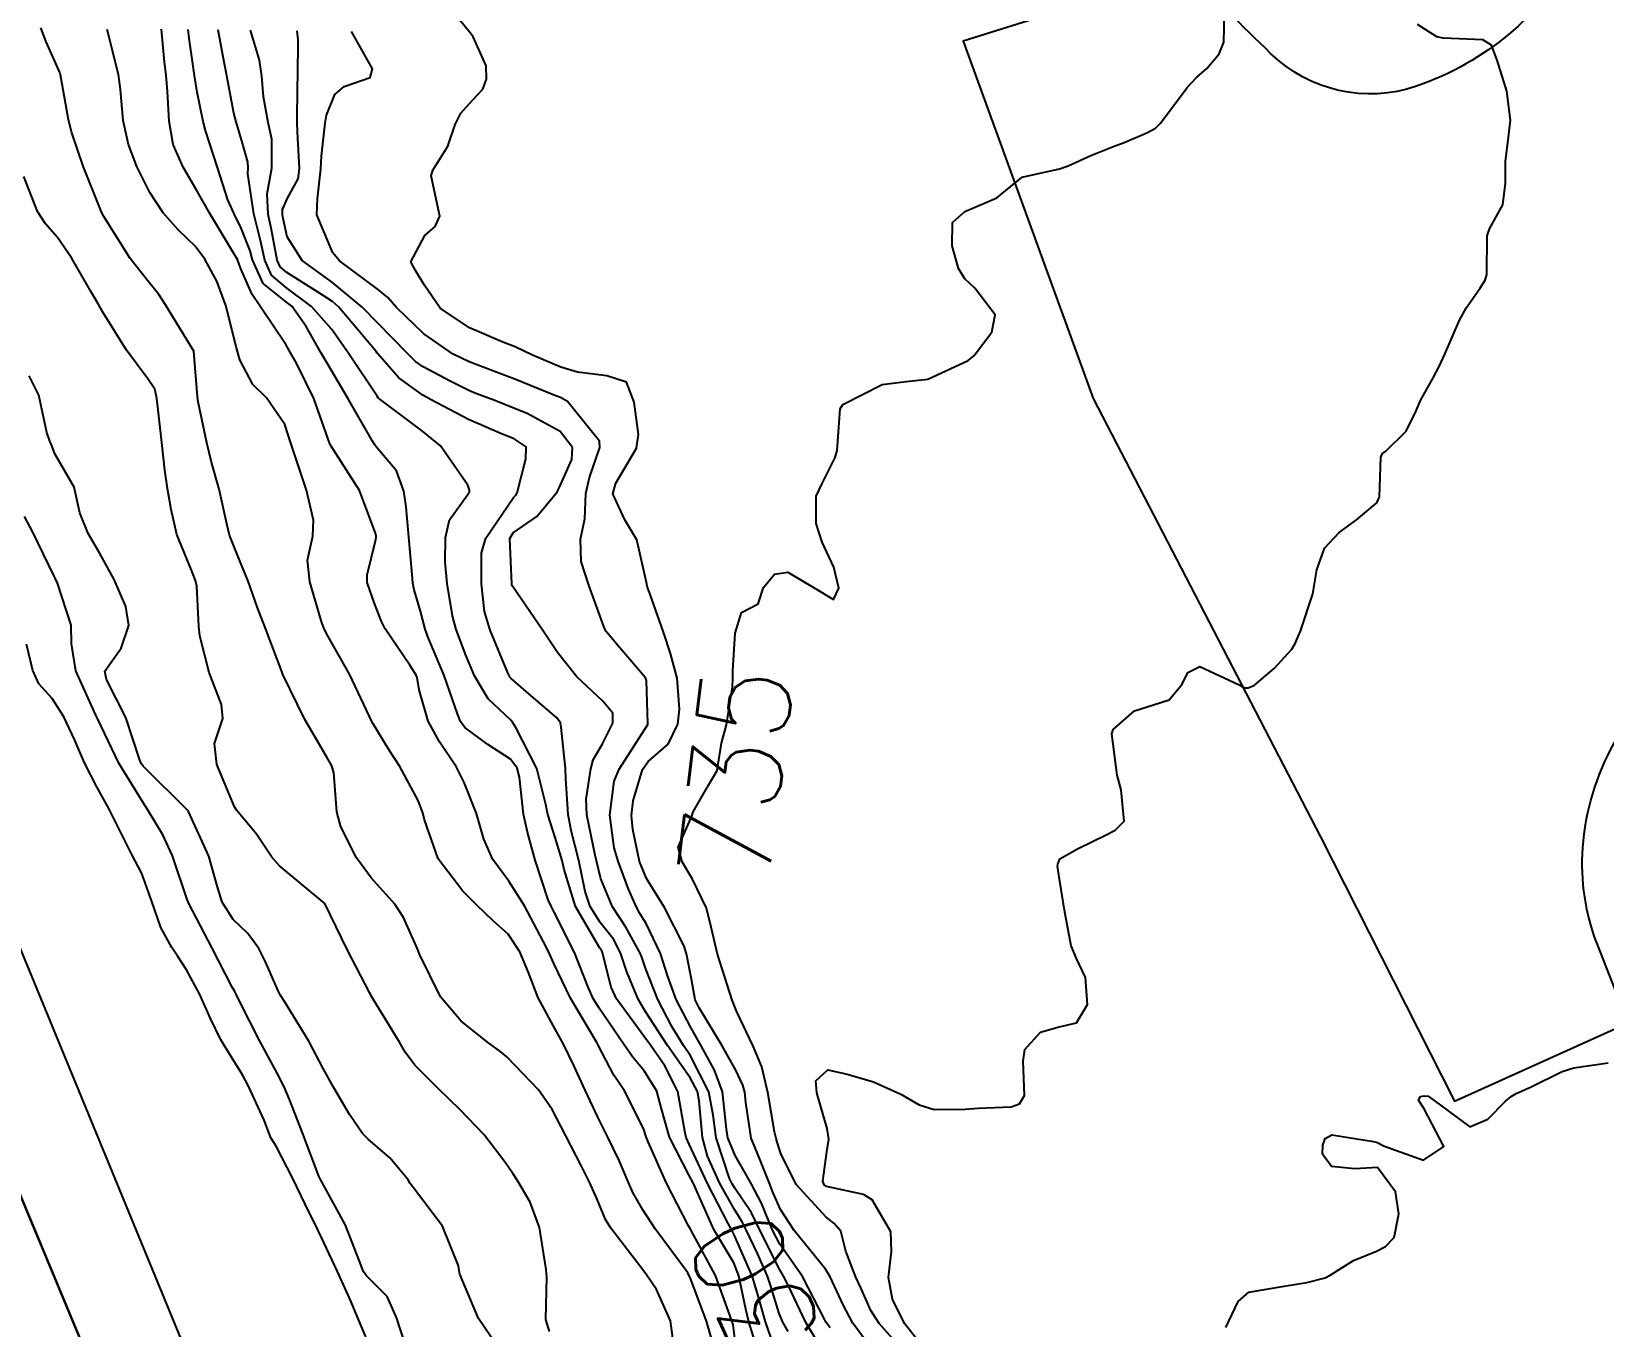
# Model space of a CAD drawing. Header units: metres. Extents: x 298520 to 308411, y 7433745 to 7450750.
# Drawn here: x 305238.3 to 305306.9, y 7436719.3 to 7436775.8 of the extents above; entities that cross this region are included whole.
import ezdxf
from ezdxf.enums import TextEntityAlignment as Align

# ---------------------------------------------------------------- set-up
doc = ezdxf.new("R2010")
doc.units = ezdxf.units.M
doc.header["$LTSCALE"] = 10
doc.linetypes.add('CONTINUO', pattern=[0])
for name, color, linetype in [('Cotas', 45, 'Continuous'), ('Curvas de Nivel 1m', 11, 'Continuous'), ('Curvas de Nivel 5m', 15, 'Continuous'), ('Eixo_Estaqueamento', 45, 'CONTINUO'), ('Linha Férrea', 251, 'TRACKS'), ('Vias Primárias', 230, 'Continuous')]:
    doc.layers.add(name, color=color, linetype=linetype)
doc.styles.add('Style-STANDARD', font='STANDARD.shx')
doc.linetypes.add('TRACKS', pattern='A,0.15,[130,ltypeshp.shx,S=0.25,R=0,X=0,Y=0],0.15', length=0.3)

msp = doc.modelspace()

# ---------------------------------------------------------------- linework, layer by layer
at = {"layer": 'Curvas de Nivel 1m', "flags": 128}
for points, elevation in [([(305274.907, 7436718.426), (305274.147, 7436719.482), (305273.717, 7436720.274), (305273.147, 7436721.497), (305272.948, 7436721.835), (305271.581, 7436723.514), (305270.982, 7436724.426), (305270.651, 7436725.186), (305270.522, 7436725.527), (305270.085, 7436726.615), (305269.713, 7436727.54), (305269.483, 7436729.096), (305269.439, 7436729.544), (305269.353, 7436729.852), (305269.052, 7436730.463), (305268.441, 7436731.556), (305267.441, 7436733.213), (305267.264, 7436733.568), (305267.102, 7436734.461), (305266.89, 7436735.572), (305266.782, 7436735.907), (305265.939, 7436737.582), (305265.152, 7436738.844), (305264.842, 7436739.595), (305264.554, 7436740.977), (305264.493, 7436741.6), (305264.566, 7436742.226), (305264.971, 7436743.594), (305265.216, 7436743.942), (305266.096, 7436744.709), (305266.513, 7436745.577), (305266.591, 7436746.225), (305266.49, 7436747.578), (305266.2, 7436748.649), (305265.883, 7436749.584), (305265.3, 7436751.261), (305265.209, 7436751.498), (305265.182, 7436751.592), (305265.152, 7436751.745), (305264.729, 7436753.599), (305264.209, 7436754.474), (305263.681, 7436755.615), (305263.815, 7436756.07), (305264.706, 7436757.6), (305264.795, 7436758.186), (305264.613, 7436759.602), (305264.27, 7436760.466), (305263.414, 7436760.751), (305262.139, 7436760.909), (305261.418, 7436761.127), (305260.184, 7436761.652), (305259.428, 7436762.014), (305258.884, 7436762.216), (305257.44, 7436762.835), (305256.158, 7436763.703), (305255.463, 7436764.713), (305255.084, 7436765.331), (305254.88, 7436765.719), (305255.484, 7436766.867), (305255.937, 7436767.256), (305256.142, 7436767.704), (305255.766, 7436769.461), (305255.832, 7436769.707), (305256.483, 7436770.751), (305256.809, 7436771.697), (305257.051, 7436772.195), (305257.559, 7436772.761), (305258.012, 7436773.238), (305258.175, 7436773.681), (305258.155, 7436774.257), (305257.591, 7436775.519), (305257.469, 7436775.691), (305256.781, 7436776.518)], 734), ([(305266.4, 7436718.075), (305266.19, 7436719.577), (305265.577, 7436720.943), (305265.145, 7436721.588), (305264.947, 7436721.855), (305263.587, 7436723.611), (305263.361, 7436723.999), (305262.986, 7436724.915), (305262.67, 7436725.623), (305262.31, 7436726.316), (305261.628, 7436727.634), (305261.03, 7436728.789), (305260.44, 7436729.646), (305259.057, 7436731.074), (305258.735, 7436731.34), (305258.279, 7436731.672), (305257.077, 7436732.641), (305256.164, 7436733.699), (305255.26, 7436735.56), (305255.2, 7436735.709), (305255.115, 7436735.912), (305254.555, 7436737.146), (305254.176, 7436737.724), (305253.15, 7436738.883), (305252.513, 7436739.746), (305251.832, 7436741.098), (305251.652, 7436741.755), (305251.516, 7436743.449), (305251.434, 7436743.758), (305251.217, 7436744.14), (305250.253, 7436745.77), (305249.302, 7436747.73), (305249.282, 7436747.78), (305249.254, 7436747.867), (305248.525, 7436749.791), (305248.18, 7436750.685), (305247.782, 7436751.803), (305247.32, 7436752.941), (305246.975, 7436753.814), (305246.854, 7436754.299), (305246.521, 7436755.818), (305246.193, 7436756.994), (305245.982, 7436757.824), (305245.614, 7436759.614), (305245.584, 7436759.828), (305245.423, 7436761.83), (305244.181, 7436763.849), (305243.898, 7436764.294), (305243.463, 7436764.828), (305242.646, 7436765.868), (305241.491, 7436767.688), (305241.393, 7436767.881), (305241.314, 7436768.063), (305240.589, 7436769.889), (305240.101, 7436771.331), (305239.96, 7436771.896), (305239.605, 7436773.867), (305239.596, 7436773.9), (305239.574, 7436773.965), (305238.98, 7436775.302), (305238.749, 7436775.913)], 726), ([(305268.105, 7436718.358), (305267.761, 7436719.562), (305267.047, 7436721.464), (305266.999, 7436721.569), (305266.944, 7436721.665), (305265.519, 7436723.585), (305264.981, 7436724.41), (305264.557, 7436725.165), (305264.363, 7436725.599), (305263.962, 7436726.565), (305263.451, 7436727.613), (305263.025, 7436728.457), (305262.473, 7436729.626), (305261.982, 7436730.703), (305261.53, 7436731.635), (305261.075, 7436732.452), (305260.432, 7436733.647), (305260.005, 7436734.75), (305259.628, 7436735.655), (305259.121, 7436736.426), (305258.467, 7436737.011), (305257.751, 7436737.681), (305257.142, 7436738.302), (305256.069, 7436739.701), (305255.475, 7436741.412), (305255.402, 7436741.708), (305255.191, 7436742.247), (305254.398, 7436743.722), (305253.936, 7436744.445), (305253.231, 7436745.59), (305253.146, 7436745.741), (305253.068, 7436745.909), (305252.202, 7436747.751), (305251.277, 7436749.393), (305251.086, 7436749.762), (305250.966, 7436750.084), (305250.477, 7436751.768), (305250.366, 7436752.72), (305250.606, 7436753.767), (305250.639, 7436754.468), (305250.324, 7436755.77), (305249.811, 7436757.333), (305249.66, 7436757.777), (305249.386, 7436758.627), (305248.587, 7436759.792), (305247.983, 7436760.375), (305247.419, 7436761.439), (305247.319, 7436761.811), (305247.275, 7436761.962), (305246.816, 7436763.816), (305246.414, 7436764.869), (305245.899, 7436765.826), (305245.479, 7436766.398), (305244.743, 7436767.098), (305244.078, 7436767.851), (305243.506, 7436768.739), (305242.931, 7436769.866), (305242.571, 7436770.832), (305242.331, 7436771.872), (305242.215, 7436773.222), (305242.14, 7436773.874), (305241.634, 7436775.838)], 727), ([(305269.164, 7436717.546), (305268.921, 7436719.398), (305268.878, 7436719.55), (305268.858, 7436719.616), (305268.156, 7436721.558), (305267.185, 7436723.353), (305267.058, 7436723.569), (305266.974, 7436723.718), (305266.02, 7436725.58), (305265.218, 7436727.38), (305265.14, 7436727.589), (305265.018, 7436727.956), (305264.192, 7436729.603), (305263.727, 7436730.287), (305263.062, 7436731.553), (305263.032, 7436731.62), (305262.984, 7436731.701), (305261.83, 7436733.633), (305261.108, 7436735.14), (305260.885, 7436735.642), (305260.646, 7436736.116), (305259.83, 7436737.653), (305259.149, 7436738.728), (305258.457, 7436739.671), (305258.058, 7436740.562), (305257.744, 7436741.682), (305257.203, 7436743.036), (305256.864, 7436743.693), (305256.124, 7436744.801), (305255.628, 7436745.706), (305255.246, 7436747.068), (305255.146, 7436747.606), (305255.107, 7436747.712), (305254.832, 7436748.144), (305253.763, 7436749.733), (305253.602, 7436750.051), (305253.294, 7436750.827), (305252.975, 7436751.743), (305252.975, 7436752.076), (305253.33, 7436753.557), (305253.362, 7436753.71), (305253.362, 7436753.74), (305253.359, 7436753.765), (305253.334, 7436753.895), (305252.637, 7436755.747), (305251.373, 7436757.734), (305251.358, 7436757.76), (305251.348, 7436757.785), (305250.646, 7436759.768), (305249.89, 7436761.303), (305249.618, 7436761.778), (305249.428, 7436762.12), (305248.288, 7436763.797), (305247.955, 7436764.299), (305247.469, 7436765.415), (305247.32, 7436765.812), (305247.069, 7436766.222), (305246.115, 7436767.824), (305245.509, 7436768.898), (305244.957, 7436769.838), (305244.516, 7436770.828), (305244.337, 7436771.848), (305244.277, 7436773.134), (305244.206, 7436773.85), (305244.138, 7436774.411), (305244.012, 7436775.854)], 728), ([(305269.934, 7436718.508), (305269.613, 7436719.54), (305269.476, 7436720.09), (305269.178, 7436721.546), (305268.951, 7436722.098), (305268.086, 7436723.559), (305267.355, 7436725.201), (305267.19, 7436725.568), (305266.997, 7436725.932), (305266.147, 7436727.579), (305265.796, 7436728.818), (305265.595, 7436729.584), (305265.052, 7436730.476), (305264.541, 7436731.081), (305264.17, 7436731.603), (305263.087, 7436733.193), (305262.823, 7436733.623), (305262.61, 7436734.113), (305262.01, 7436735.631), (305261.13, 7436737.388), (305260.992, 7436737.641), (305260.865, 7436737.915), (305260.294, 7436739.649), (305259.966, 7436740.861), (305259.788, 7436741.654), (305259.605, 7436743.258), (305259.511, 7436743.657), (305259.217, 7436744.054), (305258.238, 7436744.69), (305257.23, 7436745.425), (305257.034, 7436745.692), (305256.909, 7436746.02), (305256.323, 7436747.699), (305255.632, 7436749.352), (305255.503, 7436749.708), (305255.291, 7436750.499), (305255.015, 7436751.43), (305254.958, 7436751.715), (305254.929, 7436752.095), (305254.786, 7436753.718), (305254.667, 7436755.041), (305254.576, 7436755.722), (305254.25, 7436756.615), (305253.372, 7436757.655), (305253.306, 7436757.741), (305253.212, 7436757.905), (305252.142, 7436759.753), (305251.415, 7436760.977), (305250.96, 7436761.765), (305250.31, 7436762.901), (305249.695, 7436763.778), (305249.455, 7436763.965), (305248.438, 7436764.771), (305247.972, 7436765.803), (305247.867, 7436766.195), (305247.487, 7436767.187), (305247.17, 7436767.813), (305246.907, 7436768.411), (305246.447, 7436769.821), (305245.93, 7436771.435), (305245.82, 7436771.827), (305245.562, 7436773.101), (305245.442, 7436773.832), (305245.213, 7436775.459), (305245.167, 7436775.836)], 729), ([(305271.323, 7436719.11), (305271.093, 7436719.518), (305270.927, 7436719.901), (305270.547, 7436721.134), (305270.418, 7436721.528), (305269.984, 7436722.508), (305269.49, 7436723.542), (305269.316, 7436723.885), (305268.982, 7436724.433), (305268.349, 7436725.556), (305267.811, 7436726.755), (305267.583, 7436727.564), (305267.444, 7436729.159), (305267.367, 7436729.567), (305267.049, 7436730.16), (305266.069, 7436731.58), (305265.085, 7436733.074), (305264.779, 7436733.595), (305264.287, 7436734.785), (305264.021, 7436735.606), (305263.712, 7436736.204), (305263.126, 7436736.936), (305262.686, 7436737.624), (305262.479, 7436738.29), (305262.199, 7436739.63), (305261.87, 7436740.939), (305261.733, 7436741.635), (305261.631, 7436743.212), (305261.61, 7436743.636), (305261.433, 7436745.436), (305261.398, 7436745.638), (305261.235, 7436745.849), (305259.903, 7436746.996), (305259.252, 7436747.568), (305259.205, 7436747.613), (305259.178, 7436747.661), (305259.11, 7436747.808), (305258.336, 7436749.674), (305258.092, 7436750.479), (305257.953, 7436751.68), (305257.959, 7436753.044), (305258.149, 7436753.678), (305259.351, 7436755.444), (305259.454, 7436755.557), (305259.516, 7436755.658), (305259.89, 7436757.132), (305259.908, 7436757.655), (305259.378, 7436758.005), (305258.83, 7436758.219), (305257.39, 7436758.845), (305255.756, 7436759.706), (305255.405, 7436759.907), (305254.354, 7436760.667), (305253.423, 7436761.724), (305253.409, 7436761.74), (305253.359, 7436761.805), (305251.724, 7436763.757), (305251.455, 7436763.992), (305250.847, 7436764.378), (305249.468, 7436765.247), (305249.18, 7436765.494), (305249.056, 7436765.786), (305248.807, 7436767.112), (305248.657, 7436767.793), (305248.615, 7436768.685), (305248.82, 7436769.791), (305248.811, 7436771.066), (305248.659, 7436771.793), (305248.458, 7436772.898), (305248.379, 7436773.798), (305248.287, 7436774.507), (305247.889, 7436775.806)], 731), ([(305272.903, 7436718.158), (305272.097, 7436719.508), (305271.324, 7436721.131), (305271.121, 7436721.518), (305270.947, 7436721.825), (305270.093, 7436723.533), (305269.721, 7436724.279), (305268.991, 7436725.358), (305268.874, 7436725.551), (305268.772, 7436725.775), (305268.181, 7436727.558), (305268.047, 7436728.541), (305267.858, 7436729.562), (305267.058, 7436731.117), (305266.761, 7436731.573), (305266.247, 7436732.407), (305265.644, 7436733.584), (305265.106, 7436734.943), (305264.939, 7436735.42), (305264.872, 7436735.594), (305264.244, 7436736.723), (305263.661, 7436737.612), (305263.151, 7436738.834), (305262.975, 7436739.622), (305262.917, 7436739.871), (305262.54, 7436741.626), (305262.513, 7436742.307), (305262.717, 7436743.625), (305262.819, 7436744.022), (305263.224, 7436744.723), (305263.682, 7436745.613), (305263.677, 7436746.053), (305263.242, 7436746.571), (305262.111, 7436747.631), (305261.269, 7436748.697), (305260.627, 7436749.647), (305259.302, 7436751.583), (305259.279, 7436751.637), (305259.277, 7436751.66), (305259.273, 7436751.69), (305259.193, 7436753.662), (305259.335, 7436753.913), (305260.371, 7436754.622), (305261.213, 7436755.641), (305261.264, 7436755.73), (305261.356, 7436755.902), (305261.9, 7436757.102), (305261.928, 7436757.634), (305261.383, 7436758.328), (305259.943, 7436759.106), (305259.398, 7436759.328), (305258.533, 7436759.673), (305257.705, 7436759.985), (305257.407, 7436760.113), (305256.593, 7436760.517), (305255.417, 7436761.135), (305255.081, 7436761.377), (305254.726, 7436761.72), (305253.443, 7436763.05), (305252.749, 7436763.747), (305251.463, 7436764.812), (305250.145, 7436765.773), (305249.483, 7436766.811), (305249.314, 7436767.605), (305249.281, 7436767.783), (305249.277, 7436768.002), (305249.504, 7436768.493), (305249.96, 7436769.332), (305250.026, 7436769.775), (305249.934, 7436771.381), (305249.925, 7436771.776), (305249.941, 7436773.402), (305249.953, 7436773.776), (305249.972, 7436775.393), (305249.916, 7436775.777)], 732), ([(305273.149, 7436719.267), (305272.984, 7436719.499), (305272.959, 7436719.535), (305272.924, 7436719.624), (305271.947, 7436721.51), (305270.964, 7436722.919), (305270.646, 7436723.525), (305270.157, 7436724.705), (305269.722, 7436725.539), (305269.456, 7436726.001), (305269.005, 7436726.781), (305268.688, 7436727.553), (305268.637, 7436727.935), (305268.464, 7436729.556), (305268.112, 7436730.499), (305267.532, 7436731.565), (305267.075, 7436732.362), (305266.434, 7436733.577), (305266.065, 7436734.619), (305265.763, 7436735.583), (305265.126, 7436736.893), (305264.861, 7436737.325), (305264.705, 7436737.596), (305264.36, 7436738.386), (305263.918, 7436739.609), (305263.743, 7436740.185), (305263.548, 7436741.615), (305263.732, 7436743.085), (305263.958, 7436743.609), (305265.202, 7436745.56), (305265.211, 7436745.59), (305265.142, 7436747.482), (305265.107, 7436747.592), (305263.981, 7436748.901), (305263.373, 7436749.619), (305263.34, 7436749.676), (305263.285, 7436749.828), (305262.636, 7436751.627), (305262.295, 7436752.653), (305262.267, 7436753.631), (305262.454, 7436754.517), (305262.507, 7436755.628), (305262.664, 7436756.322), (305263.12, 7436757.623), (305263.096, 7436757.904), (305261.701, 7436759.637), (305261.405, 7436759.8), (305261.15, 7436759.898), (305259.412, 7436760.597), (305258.633, 7436760.889), (305257.42, 7436761.356), (305256.725, 7436761.697), (305255.436, 7436762.584), (305254.251, 7436763.728), (305253.88, 7436764.156), (305253.461, 7436764.501), (305251.774, 7436765.757), (305251.476, 7436766.101), (305250.778, 7436767.767), (305250.806, 7436768.464), (305250.952, 7436769.766), (305250.977, 7436770.317), (305251.144, 7436771.764), (305251.205, 7436772.106), (305251.561, 7436772.999), (305251.966, 7436773.357), (305253.103, 7436773.745), (305253.201, 7436774.12), (305252.284, 7436775.753)], 733), ([(305276.913, 7436718.794), (305276.397, 7436719.455), (305275.865, 7436720.529), (305275.693, 7436721.463), (305275.82, 7436722.602), (305275.79, 7436723.462), (305274.987, 7436724.853), (305274.602, 7436725.089), (305272.992, 7436725.425), (305272.89, 7436725.501), (305272.833, 7436725.663), (305273.007, 7436726.935), (305273.092, 7436727.499), (305273.02, 7436727.959), (305272.576, 7436729.505), (305272.522, 7436730.031), (305273.053, 7436730.513), (305273.894, 7436730.33), (305275.048, 7436729.997), (305276.235, 7436729.458), (305277.036, 7436728.986), (305277.687, 7436728.789), (305279.033, 7436728.797), (305279.609, 7436728.847), (305281.035, 7436728.898), (305281.408, 7436729.026), (305281.626, 7436729.394), (305281.561, 7436730.892), (305281.634, 7436731.394), (305282.313, 7436732.149), (305283.078, 7436732.37), (305283.882, 7436732.567), (305284.372, 7436733.361), (305284.279, 7436734.537), (305283.89, 7436735.368), (305283.659, 7436735.912), (305283.378, 7436737.376), (305283.155, 7436738.819), (305283.067, 7436739.381), (305283.072, 7436739.473), (305283.166, 7436739.71), (305283.939, 7436740.137), (305285.177, 7436740.757), (305285.577, 7436740.948), (305285.971, 7436741.342), (305285.829, 7436742.718), (305285.657, 7436743.346), (305285.431, 7436745.148), (305285.488, 7436745.347), (305286.424, 7436746.155), (305287.244, 7436746.41), (305287.929, 7436746.64), (305288.5, 7436747.318), (305288.745, 7436747.831), (305289.265, 7436748.085), (305290.98, 7436747.284), (305291.152, 7436747.182), (305291.252, 7436747.149), (305291.368, 7436747.163), (305291.641, 7436747.276), (305292.513, 7436748.018), (305293.277, 7436748.839), (305293.428, 7436749.11), (305293.494, 7436749.257), (305293.652, 7436749.62), (305294.187, 7436751.247), (305294.369, 7436752.3), (305294.703, 7436753.239), (305295.333, 7436753.93), (305296.094, 7436754.47), (305296.972, 7436755.214), (305297.088, 7436755.48), (305297.154, 7436757.212), (305297.226, 7436757.361), (305297.377, 7436757.473), (305298.253, 7436758.338), (305298.674, 7436759.197), (305298.894, 7436759.709), (305299.417, 7436760.632), (305299.711, 7436761.186), (305299.942, 7436761.696), (305300.588, 7436763.173), (305300.891, 7436763.729), (305301.464, 7436764.549), (305301.706, 7436764.921), (305301.778, 7436765.157), (305301.792, 7436766.854), (305301.893, 7436767.156), (305302.466, 7436768.193), (305302.593, 7436769.149), (305302.59, 7436770.092), (305302.722, 7436771.148), (305302.811, 7436771.887), (305302.643, 7436773.149), (305302.23, 7436774.507), (305301.97, 7436775.156), (305301.595, 7436775.394), (305299.874, 7436775.464), (305299.596, 7436775.525), (305298.747, 7436776.053)], 736), ([(305258.899, 7436718.093), (305257.825, 7436719.681), (305257.014, 7436721.617), (305257, 7436721.689), (305256.947, 7436721.979), (305256.251, 7436723.697), (305254.989, 7436725.367), (305254.845, 7436725.566), (305254.755, 7436725.714), (305253.96, 7436726.683), (305253.01, 7436727.49), (305252.769, 7436727.742), (305252.21, 7436728.564), (305251.508, 7436729.755), (305251.051, 7436730.573), (305250.425, 7436731.766), (305249.372, 7436733.494), (305249.177, 7436733.779), (305249.095, 7436733.96), (305248.54, 7436735.221), (305248.245, 7436735.793), (305247.765, 7436736.446), (305247.126, 7436737.068), (305246.651, 7436737.815), (305246.436, 7436738.525), (305246.076, 7436739.821), (305245.182, 7436741.772), (305245.162, 7436741.81), (305245.145, 7436741.831), (305243.211, 7436743.739), (305243.126, 7436743.861), (305243.064, 7436744.011), (305242.46, 7436745.868), (305241.611, 7436747.515), (305241.537, 7436747.877), (305242.249, 7436748.89), (305242.587, 7436749.867), (305242.454, 7436750.705), (305241.945, 7436751.874), (305241.32, 7436753.011), (305240.814, 7436753.885), (305240.444, 7436754.787), (305240.196, 7436755.892), (305239.367, 7436757.354), (305239.208, 7436757.739), (305239.143, 7436757.903), (305239.01, 7436758.274), (305238.666, 7436759.911), (305238.241, 7436760.747)], 724), ([(305254.894, 7436717.767), (305254.256, 7436719.72), (305253.85, 7436720.644), (305252.941, 7436721.543), (305252.799, 7436721.741), (305252.704, 7436721.985), (305252.035, 7436723.749), (305250.992, 7436725.639), (305250.923, 7436725.761), (305250.872, 7436725.883), (305250.161, 7436727.769), (305249.588, 7436729.221), (305249.353, 7436729.777), (305249.049, 7436730.375), (305248.55, 7436731.28), (305248.276, 7436731.792), (305247.417, 7436733.476), (305247.266, 7436733.807), (305247.208, 7436733.922), (305247.096, 7436734.12), (305246.221, 7436735.819), (305245.198, 7436737.764), (305245.167, 7436737.83), (305245.134, 7436737.93), (305244.489, 7436739.84), (305244.071, 7436740.746), (305243.404, 7436741.857), (305243.188, 7436742.175), (305242.145, 7436743.871), (305241.232, 7436745.795), (305241.191, 7436745.88), (305241.149, 7436745.966), (305240.276, 7436747.89), (305240.083, 7436749.079), (305240.071, 7436749.892), (305239.479, 7436751.72), (305239.391, 7436751.899), (305239.306, 7436752.074), (305238.422, 7436753.914), (305238.038, 7436754.618)], 723), ([(305252.91, 7436718.883), (305252.555, 7436719.744), (305252.274, 7436720.402), (305251.658, 7436721.753), (305250.965, 7436723.236), (305250.714, 7436723.763), (305250.451, 7436724.292), (305249.732, 7436725.773), (305249.007, 7436727.181), (305248.78, 7436727.552), (305248.68, 7436727.785), (305248.489, 7436728.32), (305247.797, 7436729.799), (305247.535, 7436730.29), (305247.056, 7436731.07), (305246.592, 7436731.815), (305246.14, 7436732.757), (305245.665, 7436733.824), (305245.103, 7436734.871), (305244.722, 7436735.449), (305244.459, 7436735.84), (305243.987, 7436736.712), (305243.591, 7436737.853), (305243.151, 7436739.062), (305242.736, 7436739.864), (305242.3, 7436740.74), (305241.727, 7436741.875), (305241.197, 7436742.837), (305240.646, 7436743.886), (305240.215, 7436744.898), (305239.756, 7436745.895), (305239.241, 7436746.695), (305238.663, 7436747.325), (305238.406, 7436747.913), (305238.131, 7436749.056)], 722), ([(305290.394, 7436719.288), (305290.934, 7436720.423), (305291.393, 7436720.821), (305292.941, 7436721.09), (305293.932, 7436721.245), (305294.727, 7436721.453), (305294.948, 7436721.569), (305295.969, 7436722.208), (305296.964, 7436722.62), (305297.355, 7436722.818), (305297.729, 7436723.202), (305297.938, 7436724.246), (305297.788, 7436725.202), (305297.003, 7436726.262), (305296.024, 7436726.198), (305295.004, 7436726.296), (305294.606, 7436726.833), (305294.619, 7436727.236), (305294.734, 7436727.518), (305295.02, 7436727.685), (305296.837, 7436727.391), (305297.015, 7436727.348), (305297.263, 7436727.207), (305299.007, 7436726.572), (305299.903, 7436727.177), (305299.037, 7436728.819), (305298.795, 7436729.192), (305298.889, 7436729.347), (305299.045, 7436729.383), (305299.219, 7436729.362), (305299.474, 7436729.184), (305301.026, 7436728.037), (305301.812, 7436728.371), (305302.59, 7436729.145), (305302.829, 7436729.358), (305303.046, 7436729.487), (305303.7, 7436729.78), (305305.056, 7436730.444), (305305.565, 7436730.598), (305307.06, 7436730.824)], 737)]:
    msp.add_lwpolyline(points, dxfattribs=dict(at, elevation=elevation))
at = {"layer": 'Curvas de Nivel 5m', "flags": 128}
for points, elevation in [([(305276.896, 7436717.652), (305275.286, 7436719.466), (305274.929, 7436720.029), (305274.483, 7436721.022), (305274.268, 7436721.48), (305273.838, 7436722.608), (305273.614, 7436723.49), (305273.319, 7436723.838), (305272.979, 7436724.092), (305271.676, 7436725.513), (305271.006, 7436726.875), (305270.847, 7436727.358), (305270.795, 7436727.523), (305270.728, 7436727.813), (305270.429, 7436729.529), (305270.172, 7436730.651), (305269.802, 7436731.539), (305269.085, 7436733.04), (305268.887, 7436733.552), (305268.785, 7436733.864), (305268.245, 7436735.559), (305267.96, 7436736.727), (305267.769, 7436737.564), (305267.152, 7436738.82), (305266.7, 7436739.575), (305266.525, 7436740.221), (305267.122, 7436741.571), (305267.142, 7436741.612), (305267.186, 7436741.75), (305267.852, 7436742.915), (305268.223, 7436743.555), (305268.413, 7436744.741), (305268.63, 7436745.549), (305268.9, 7436747.195), (305268.906, 7436747.545), (305268.909, 7436747.894), (305269.007, 7436749.544), (305269.292, 7436750.437), (305270.013, 7436750.816), (305270.248, 7436751.531), (305270.73, 7436752.107), (305271.313, 7436752.197), (305272.454, 7436751.508), (305273.298, 7436750.999), (305273.528, 7436751.497), (305273.317, 7436752.414), (305272.804, 7436753.505), (305272.539, 7436754.31), (305272.54, 7436755.508), (305272.799, 7436756.065), (305273.37, 7436757.184), (305273.461, 7436757.499), (305273.583, 7436759.314), (305273.702, 7436759.496), (305275.412, 7436760.378), (305276.46, 7436760.506), (305277.414, 7436760.606), (305279.173, 7436761.424), (305279.318, 7436761.528), (305279.426, 7436761.642), (305280.202, 7436762.652), (305280.343, 7436763.411), (305279.464, 7436764.564), (305279.022, 7436764.98), (305278.742, 7436765.431), (305278.465, 7436766.417), (305278.491, 7436767.435), (305279.024, 7436767.903), (305279.503, 7436768.111), (305280.412, 7436768.508), (305281.523, 7436769.4), (305283.145, 7436769.766), (305283.528, 7436769.904), (305284.511, 7436770.343), (305285.537, 7436770.753), (305285.966, 7436770.918), (305286.953, 7436771.336), (305287.334, 7436771.544), (305287.547, 7436771.753), (305288.716, 7436773.313), (305289.124, 7436773.752), (305289.576, 7436774.139), (305290.108, 7436774.772), (305290.308, 7436775.293), (305290.336, 7436776.562)], 735), ([(305270.899, 7436717.912), (305270.327, 7436719.529), (305270.023, 7436720.622), (305269.75, 7436721.538), (305268.97, 7436723.327), (305268.859, 7436723.551), (305268.713, 7436723.815), (305267.811, 7436725.562), (305267.01, 7436727.271), (305266.881, 7436727.571), (305266.832, 7436727.756), (305266.51, 7436729.575), (305265.95, 7436730.685), (305265.315, 7436731.587), (305265.068, 7436731.926), (305263.846, 7436733.609), (305263.606, 7436734.12), (305263.235, 7436735.618), (305263.195, 7436735.7), (305263.115, 7436735.812), (305262.05, 7436737.631), (305261.554, 7436739.239), (305261.471, 7436739.637), (305261.173, 7436740.629), (305260.843, 7436741.643), (305260.757, 7436742.077), (305260.374, 7436743.648), (305259.454, 7436745.434), (305259.314, 7436745.659), (305259.234, 7436745.743), (305258.252, 7436746.683), (305257.645, 7436747.684), (305257.266, 7436748.573), (305256.849, 7436749.694), (305256.692, 7436750.293), (305256.455, 7436751.698), (305256.37, 7436752.647), (305256.391, 7436753.699), (305256.559, 7436754.48), (305257.352, 7436755.567), (305257.427, 7436755.689), (305257.44, 7436755.775), (305257.356, 7436755.99), (305256.163, 7436757.702), (305255.382, 7436758.335), (305253.525, 7436759.738), (305253.457, 7436759.793), (305253.404, 7436759.859), (305252.145, 7436761.753), (305251.438, 7436762.761), (305250.549, 7436763.769), (305249.461, 7436764.583), (305248.809, 7436765.133), (305248.519, 7436765.794), (305248.327, 7436766.643), (305248.033, 7436767.802), (305247.778, 7436769.547), (305247.782, 7436769.806), (305247.774, 7436770.055), (305247.534, 7436770.885), (305247.257, 7436771.813), (305247.168, 7436772.195), (305246.859, 7436773.817), (305246.688, 7436774.713), (305246.473, 7436775.821)], 730), ([(305260.915, 7436719.114), (305260.765, 7436719.642), (305260.797, 7436721.498), (305260.795, 7436721.642), (305260.771, 7436721.817), (305260.487, 7436723.647), (305260.076, 7436724.746), (305259.537, 7436725.662), (305259.324, 7436725.993), (305259.001, 7436726.467), (305258.067, 7436727.679), (305257.029, 7436728.77), (305256.066, 7436729.7), (305255.053, 7436730.717), (305254.631, 7436731.289), (305254.388, 7436731.72), (305253.239, 7436733.59), (305253.15, 7436733.739), (305253.13, 7436733.777), (305253.094, 7436733.851), (305252.096, 7436735.75), (305251.133, 7436737.76), (305249.157, 7436739.396), (305248.82, 7436739.785), (305248.154, 7436740.777), (305247.293, 7436741.808), (305247.185, 7436741.972), (305246.416, 7436743.818), (305246.313, 7436744.728), (305246.684, 7436745.815), (305246.622, 7436746.433), (305246.092, 7436747.822), (305245.678, 7436749.425), (305245.638, 7436749.826), (305245.545, 7436751.584), (305245.492, 7436751.828), (305245.31, 7436752.284), (305244.672, 7436753.84), (305244.423, 7436754.923), (305244.274, 7436755.846), (305244.148, 7436756.635), (305244.029, 7436757.85), (305243.849, 7436759.4), (305243.792, 7436759.854), (305243.711, 7436760.161), (305243.411, 7436760.622), (305242.481, 7436761.869), (305241.448, 7436763.52), (305241.242, 7436763.882), (305240.962, 7436764.381), (305240.086, 7436765.894), (305239.482, 7436766.777), (305238.951, 7436767.371), (305238.609, 7436767.913), (305238.011, 7436769.427)], 725)]:
    msp.add_lwpolyline(points, dxfattribs=dict(at, elevation=elevation))
at = {"layer": 'Eixo_Estaqueamento'}
msp.add_lwpolyline([(305122.016, 7437018.504), (305130.697, 7436996.497), (305141.501, 7436969.136), (305153.942, 7436937.689), (305166.792, 7436904.686), (305177.384, 7436877.752), (305193.173, 7436837.83), (305201.607, 7436815.682), (305215.533, 7436780.472), (305225.106, 7436755.865), (305233.952, 7436734.393), (305243.781, 7436710.837), (305254.713, 7436687.725), (305263.888, 7436668.981), (305277.818, 7436644.307), (305293.244, 7436619.058), (305306.914, 7436598.296), (305322.726, 7436574.869), (305338.344, 7436551.44), (305351.225, 7436532.173)], dxfattribs=at)
at = {"layer": 'Linha Férrea', "flags": 128}
msp.add_lwpolyline([(307827.162, 7434249.95), (307821.558, 7434258.806), (307819.524, 7434262.43), (307816.304, 7434268.219), (307813.681, 7434272.301), (307811.637, 7434275.461), (307798.221, 7434296.136), (307773.738, 7434334.032), (307761.734, 7434352.011), (307752.472, 7434367.888), (307735.134, 7434393.38), (307710.738, 7434431.015), (307694.807, 7434455.28), (307677.699, 7434482.208), (307665.381, 7434501.663), (307643.884, 7434534.842), (307627.559, 7434562.543), (307613.51, 7434586.874), (307596.955, 7434617.47), (307576.402, 7434659.978), (307564.169, 7434687.319), (307541.059, 7434734.946), (307530.172, 7434758.545), (307516.917, 7434785.92), (307501.763, 7434817.247), (307481.679, 7434859.302), (307459.201, 7434904.199), (307442.79, 7434936.268), (307425.275, 7434968.915), (307411.694, 7434992.242), (307402.565, 7435007.679), (307388.848, 7435028.501), (307366.947, 7435058.298), (307352.497, 7435076.75), (307335.708, 7435095.815), (307323.737, 7435108.404), (307304.876, 7435127.211), (307280.641, 7435149.596), (307260.895, 7435166.247), (307239.502, 7435183.006), (307222.59, 7435195.397), (307206.912, 7435206.431), (307191.542, 7435216.923), (307180.978, 7435223.581), (307147.083, 7435245.035), (307110.179, 7435267.866), (307071.327, 7435292.081), (307013.035, 7435328.917), (306934.22, 7435378.293), (306890.853, 7435406.012), (306860.761, 7435425.266), (306830.445, 7435444.172), (306783.165, 7435474.002), (306743.292, 7435499.125), (306730.646, 7435506.804), (306700.006, 7435524.558), (306649.968, 7435556.158), (306620.536, 7435574.685), (306585.884, 7435596.365), (306549.21, 7435619.443), (306511.464, 7435642.992), (306481.3, 7435662.066), (306449.914, 7435681.79), (306417.31, 7435702.158), (306386.499, 7435720.658), (306359.57, 7435735.78), (306332.265, 7435749.95), (306295.736, 7435767.254), (306254.914, 7435784.832), (306234.551, 7435793.029), (306198.8, 7435806.042), (306177.427, 7435813.736), (306139.201, 7435826.142), (306101.034, 7435838.043), (306051.969, 7435853.031), (306008.186, 7435866.647), (306003.579, 7435868.042), (305974.115, 7435878.736), (305939.654, 7435889.448), (305902.227, 7435900.737), (305881.18, 7435906.223), (305868.578, 7435910.192), (305845.541, 7435919.118), (305815.171, 7435933.297), (305786.711, 7435949.033), (305760.876, 7435966.424), (305735.18, 7435986.894), (305723.755, 7435997.052), (305696.097, 7436025.188), (305678.2, 7436047.897), (305661.02, 7436071.863), (305645.017, 7436096.315), (305622.371, 7436129.703), (305596.142, 7436168.749), (305576.091, 7436198.746), (305559.429, 7436223.15), (305539.44, 7436252.716), (305521.42, 7436279.841), (305512.691, 7436292.824), (305499.486, 7436312.983), (305480.027, 7436341.606), (305460.301, 7436370.83), (305441.558, 7436398.43), (305421.25, 7436428.242), (305402.577, 7436456.088), (305384.092, 7436483.75), (305369.125, 7436505.554), (305351.225, 7436532.173), (305338.344, 7436551.44), (305322.726, 7436574.869), (305306.914, 7436598.296), (305293.244, 7436619.058), (305277.818, 7436644.307), (305263.888, 7436668.981), (305254.713, 7436687.725), (305243.781, 7436710.837), (305233.952, 7436734.393), (305225.106, 7436755.865), (305215.533, 7436780.472), (305201.607, 7436815.682), (305193.173, 7436837.83), (305177.384, 7436877.752), (305166.792, 7436904.686), (305153.942, 7436937.689), (305141.501, 7436969.136), (305130.697, 7436996.497), (305122.016, 7437018.504), (305113.061, 7437043.102), (305101.513, 7437072.011), (305093.245, 7437092.935), (305082.037, 7437121.364), (305073.353, 7437143.916), (305060.568, 7437176.453), (305050.18, 7437206.397), (305043.414, 7437227.867), (305037.467, 7437248.165), (305034.526, 7437261.706), (305031.724, 7437274.104), (305028.718, 7437297.869), (305025.03, 7437326.573), (305023.117, 7437358.555), (305023.119, 7437387.114), (305024.829, 7437414.867), (305027.312, 7437439.505), (305027.407, 7437441.256), (305030.711, 7437462.666), (305036.039, 7437488.902), (305042.465, 7437516.919), (305048.776, 7437544.538), (305055.475, 7437572.1), (305062.866, 7437603.389), (305069.498, 7437630.688), (305077.032, 7437662.821), (305085.46, 7437698.138), (305091.819, 7437727.643), (305097.21, 7437749.95), (305103.918, 7437777.268), (305111.101, 7437807.1), (305121.202, 7437849.915), (305125.406, 7437866.973), (305130.992, 7437888.732), (305137.356, 7437914.575), (305143.477, 7437941.139), (305150.277, 7437969.227), (305155.626, 7437993.858), (305160.498, 7438017.389), (305165.529, 7438047.968), (305167.399, 7438065.921), (305168.452, 7438080.499), (305168.697, 7438098.822), (305168.499, 7438111.609), (305167.442, 7438129.409), (305165.734, 7438144.803), (305163.051, 7438159.253), (305157.36, 7438183.653), (305149.712, 7438209.61), (305142.146, 7438230.516), (305132.877, 7438252.552), (305120.435, 7438277.838), (305109.119, 7438297.22), (305107.007, 7438300.233), (305099.258, 7438311.382), (305091.426, 7438322.415), (305083.384, 7438332.797), (305079.569, 7438337.519), (305074.8, 7438344.056), (305056.823, 7438367.077), (305041.935, 7438386.352), (305023.225, 7438411.978), (305005.975, 7438436.561), (304993.284, 7438456.495), (304983.121, 7438473.171), (304969.538, 7438498.699), (304959.938, 7438517.087), (304947.328, 7438543.432), (304933.09, 7438572.791), (304924.306, 7438590.948), (304918.204, 7438604.464), (304911.783, 7438619.158), (304905.926, 7438632.437), (304900.315, 7438648.46), (304895.834, 7438661.886), (304892.174, 7438674.496), (304887.946, 7438691.238), (304884.694, 7438706.937), (304881.848, 7438723.698), (304879.326, 7438740.134), (304878.187, 7438758.916), (304877.537, 7438778.358), (304877.211, 7438799.094), (304877.455, 7438830.881), (304877.861, 7438863.017), (304878.268, 7438892.702), (304878.595, 7438920.109), (304878.677, 7438952.239), (304877.945, 7438980.303), (304876.318, 7439009.018), (304874.936, 7439022.788), (304873.229, 7439037.841), (304870.14, 7439056.141), (304864.855, 7439082.077), (304859.079, 7439105.013), (304850.377, 7439133.889), (304843.057, 7439154.06), (304836.382, 7439171.237), (304828.249, 7439190.114), (304817.674, 7439211.83), (304806.69, 7439232.736), (304796.364, 7439250.871), (304785.222, 7439269.009), (304772.779, 7439289.097), (304755.7, 7439316.738), (304736.912, 7439345.938), (304718.848, 7439374.335), (304700.222, 7439403.624), (304676.465, 7439440.714), (304659.061, 7439468.061), (304641.493, 7439495.549), (304629.289, 7439514.996), (304612.29, 7439541.915), (304598.786, 7439563.312), (304583.088, 7439588.524), (304568.608, 7439611.383), (304554.371, 7439633.59), (304540.465, 7439656.114), (304527.858, 7439675.88), (304515.488, 7439695.965), (304501.015, 7439718.74), (304492.557, 7439732.179), (304481.09, 7439749.95), (304464.698, 7439773.555), (304458.701, 7439781.55), (304447.468, 7439795.482), (304430.85, 7439814.016), (304417.942, 7439826.867), (304407.625, 7439836.385), (304393.358, 7439848.486), (304380.404, 7439858.342), (304362.661, 7439870.737), (304347.086, 7439880.296), (304333.248, 7439887.82), (304320.73, 7439894.061), (304304.927, 7439900.989), (304286.443, 7439908.157), (304266.642, 7439915.416), (304246.691, 7439922.501), (304225.186, 7439929.977), (304198.999, 7439939.195), (304168.468, 7439950.001), (304152.888, 7439955.629), (304135.919, 7439962.486), (304121.351, 7439968.798), (304105.783, 7439976.385), (304088.736, 7439985.334), (304071.183, 7439995.831), (304051.503, 7440008.737), (304042.509, 7440015.334), (304023.022, 7440030.473), (304002.682, 7440048.64), (303992.184, 7440058.522), (303980.444, 7440070.491), (303965.024, 7440086.226), (303949.368, 7440102.496), (303932.051, 7440120.671), (303917.21, 7440136.166), (303903.071, 7440150.772), (303879.085, 7440174.998), (303863.629, 7440189.711), (303849.061, 7440203.116), (303838.551, 7440211.886), (303825.964, 7440222.577), (303811.471, 7440233.814), (303798.026, 7440243.583), (303789.167, 7440249.782, 0.048699), (303782.733, 7440254.326, -0.013971), (303778.977, 7440256.716, 0.011385), (303767.539, 7440264.078, 0.000455), (303759.243, 7440269.144, 0.004014), (303749.319, 7440275.082, 0.008965), (303739.521, 7440280.605), (303729.166, 7440286.199), (303717.711, 7440292.151), (303693.717, 7440304.367), (303679.104, 7440311.896), (303660.942, 7440321.331), (303642.972, 7440330.918), (303636.468, 7440334.548), (303624.836, 7440341.295), (303611.994, 7440348.943), (303603.079, 7440354.598), (303596.281, 7440359.102), (303587.51, 7440365.427), (303578.605, 7440372.221), (303569.48, 7440379.633), (303558.633, 7440389.129), (303549.894, 7440397.253), (303541.539, 7440405.465), (303534.882, 7440412.293), (303523.465, 7440424.473), (303512.292, 7440437.463), (303502.617, 7440449.258), (303497.008, 7440456.501), (303488.044, 7440468.694), (303481.424, 7440477.682), (303475.375, 7440486.349), (303465.786, 7440500.535), (303456.113, 7440515.599), (303445.613, 7440532.252), (303432.87, 7440552.628), (303423.186, 7440568.064, -0.000757), (303417.987, 7440576.145, 0.007668), (303411.654, 7440585.694), (303403.602, 7440597.441), (303394.768, 7440609.244), (303388.857, 7440616.919), (303381.264, 7440625.91), (303374.43, 7440633.824), (303364.889, 7440644.089), (303358.774, 7440650.239), (303349.646, 7440658.739), (303339.722, 7440667.523), (303332.656, 7440673.464), (303326.724, 7440678.049, -0.018136), (303320.919, 7440682.537, 0.027105), (303312.535, 7440688.782, -0.001525), (303306.785, 7440692.624), (303296.835, 7440699.316), (303291.583, 7440702.647), (303280.845, 7440709.238, 0.008003), (303271.247, 7440714.648, 0.013057), (303255.936, 7440722.447, -0.001991), (303248.373, 7440726.091, 0.012147), (303243.6, 7440728.272, -0.002135), (303237.368, 7440730.971), (303223.7, 7440736.96), (303210.103, 7440742.741), (303193.904, 7440749.566), (303189.82, 7440751.298), (303177.394, 7440756.464), (303158.988, 7440764.273), (303141.646, 7440771.615), (303117.098, 7440781.981), (303101.554, 7440788.524), (303093.446, 7440792.234), (303076.052, 7440800.18), (303054.932, 7440810.372), (303040.156, 7440817.979), (303025.349, 7440825.886), (303013.344, 7440832.756), (303004.06, 7440838.538), (302994.271, 7440845.093), (302982.623, 7440853.413), (302969.58, 7440863.652), (302962.58, 7440869.547), (302953.339, 7440877.801), (302943.024, 7440887.539), (302938.586, 7440892.147), (302933.331, 7440897.537), (302924.321, 7440907.75), (302915.904, 7440917.945), (302907.517, 7440928.751), (302899.78, 7440938.97), (302892.734, 7440949.154), (302888.762, 7440955.109), (302884.574, 7440961.747), (302879.485, 7440969.887), (302873.287, 7440980.614), (302867.777, 7440990.898), (302859.79, 7441006.768), (302851.229, 7441025.298), (302846.823, 7441035.61), (302841.669, 7441047.987), (302837.148, 7441059.318), (302829.38, 7441078.789), (302825.24, 7441088.834), (302821.857, 7441097.357), (302816.249, 7441111.473), (302810.672, 7441125.205), (302804.678, 7441140.046), (302799.05, 7441153.537), (302792.202, 7441169.326), (302786.803, 7441181.368), (302782.699, 7441189.728), (302780.991, 7441193.272, -0.024435), (302778.706, 7441197.526, 0.018839), (302775.042, 7441204.531), (302769.048, 7441215.01), (302764.16, 7441223.098), (302758.012, 7441232.567), (302751.033, 7441242.929), (302746.425, 7441249.467, 0.01417), (302742.29, 7441255.115, -0.010578), (302734.95, 7441264.491, 0.026045), (302726.645, 7441274.447), (302714.77, 7441287.265), (302702.588, 7441299.413), (302690.064, 7441310.886), (302682.561, 7441317.234), (302675.22, 7441323.247), (302666.869, 7441329.42, 0.027574), (302658.671, 7441335.283, -0.011091), (302655.152, 7441337.629, 0.01172), (302645.719, 7441343.898, 0.006642), (302635.246, 7441350.318, 0.010482), (302620.241, 7441358.823, 0.013683), (302599.223, 7441369.429, 0.008553), (302586.726, 7441375.052, 0.011788), (302575.046, 7441379.747, 0.002778), (302570.558, 7441381.4), (302560.876, 7441384.907), (302551.005, 7441388.04), (302546.217, 7441389.527, -0.019135), (302544.903, 7441389.88, 0.019296), (302522.937, 7441395.786, 0.000461), (302511.662, 7441398.344, 0.010049), (302501.513, 7441400.424), (302492.392, 7441402.102), (302485.288, 7441403.295), (302471.447, 7441405.533), (302444.869, 7441409.521), (302415.277, 7441413.929), (302384.345, 7441418.639), (302365.976, 7441421.32), (302360.247, 7441421.986), (302338.704, 7441425.134), (302306.002, 7441430.395), (302286.923, 7441434.198), (302278.604, 7441436.007), (302270.237, 7441438.277), (302260.05, 7441441.209), (302248.718, 7441444.793), (302234.932, 7441449.831), (302225.681, 7441453.688), (302223.91, 7441454.587), (302211.722, 7441460.078), (302198.55, 7441466.939), (302185.194, 7441474.434), (302176.266, 7441480.044), (302166.746, 7441486.088), (302155.705, 7441493.817), (302145.197, 7441501.908), (302133.651, 7441511.457), (302124.111, 7441520.003), (302113.796, 7441530.075), (302104.384, 7441540.03), (302095.467, 7441550.013), (302086.579, 7441560.931), (302077.65, 7441573.115), (302070.772, 7441583.077), (302062.647, 7441595.881), (302055.334, 7441608.401), (302048.687, 7441620.587), (302040.377, 7441636.793), (302032.957, 7441653.052), (302027.217, 7441666.295), (302023.745, 7441674.151), (302020.233, 7441682.946), (302013.855, 7441699.656), (302006.743, 7441720.028), (302000.143, 7441739.465), (301996.81, 7441749.517), (301993.173, 7441760.442), (301988.741, 7441774.004), (301985.313, 7441784.598), (301976.672, 7441811.028), (301970.969, 7441828.13), (301966.757, 7441840.46), (301961.824, 7441854.796), (301956.599, 7441869.324), (301952.694, 7441879.426), (301950.212, 7441885.776), (301947.263, 7441893.123), (301942.827, 7441902.996), (301936.943, 7441915.47), (301925.249, 7441938.089), (301919.939, 7441947.811), (301913.515, 7441959.082), (301904.124, 7441974.92), (301894.52, 7441990.438), (301891.413, 7441995.461), (301886.489, 7442003.183), (301878.67, 7442015.285), (301873.464, 7442023.436), (301865.157, 7442036.288), (301855.839, 7442050.938), (301845.976, 7442066.833), (301838.272, 7442079.461), (301830.416, 7442092.887), (301825.548, 7442101.779), (301821.376, 7442109.453), (301815.662, 7442120.908), (301811.106, 7442130.238), (301807.699, 7442137.999), (301806.423, 7442140.601, 0.023261), (301801.857, 7442152.453, -0.028715), (301797.552, 7442164.003, 0.012936), (301793.732, 7442175.332, -0.025942), (301792.423, 7442179.575, 0.006006), (301789.905, 7442189.062, -0.014708), (301788.14, 7442196.216), (301785.975, 7442206.246), (301784.367, 7442214.306, 0.006026), (301783.559, 7442218.841, -0.007665), (301782.521, 7442224.78, -0.006079), (301780.959, 7442235.44, -0.002739), (301779.703, 7442245.206), (301779.178, 7442249.477), (301778.675, 7442254.381), (301778.065, 7442260.482), (301777.318, 7442271.291), (301776.984, 7442275.413), (301775.911, 7442292.595), (301775.204, 7442301.965), (301774.189, 7442318.205), (301773.646, 7442327.416), (301773.089, 7442335.875), (301772.127, 7442350.268), (301771.292, 7442362.115), (301770.725, 7442371.572), (301769.865, 7442382.07), (301768.552, 7442394.647), (301768.148, 7442398.421), (301767.394, 7442406.074), (301767.009, 7442408.608), (301766.499, 7442411.782), (301764.779, 7442423.533), (301763.465, 7442430.863), (301760.77, 7442444.807), (301759.479, 7442450.076), (301758.259, 7442454.401), (301755.339, 7442466.071), (301751.665, 7442478.105, 0.014406), (301747.843, 7442489.506, -0.000078), (301746.016, 7442494.48), (301743.45, 7442501.467), (301738.686, 7442513.328), (301735.709, 7442520.321), (301732.431, 7442527.285), (301727.104, 7442538.17), (301722.927, 7442546.111, 0.012187), (301718.524, 7442554.109, 0.000535), (301713.357, 7442562.952, 0.014127), (301707.985, 7442571.558, 0.00131), (301703.078, 7442578.904, 0.005502), (301696.107, 7442589.038, 0.012739), (301690.664, 7442596.364, -0.003293), (301687.73, 7442600.161, 0.014011), (301683.494, 7442605.405), (301674.266, 7442616.2), (301665.746, 7442625.395), (301657.648, 7442633.669), (301647.393, 7442643.457), (301636.008, 7442653.979), (301626.6, 7442662.308), (301605.302, 7442680.695), (301585.626, 7442697.221), (301571.106, 7442709.224), (301556.026, 7442721.963), (301546.373, 7442729.879), (301533.385, 7442740.748), (301522.722, 7442749.605), (301509.812, 7442760.238), (301495.057, 7442772.28), (301477.473, 7442786.656), (301465.134, 7442796.879), (301456.431, 7442804.066), (301435.244, 7442821.757), (301421.836, 7442832.858), (301396.975, 7442853.686), (301385.141, 7442863.625), (301370.663, 7442875.779), (301364.72, 7442880.333), (301363.394, 7442881.709), (301340.635, 7442900.571), (301323.028, 7442915.478), (301312.785, 7442924.11), (301300.577, 7442934.699), (301285.849, 7442948.16), (301276.269, 7442957.316), (301270.655, 7442962.881), (301259.99, 7442974.031), (301253.515, 7442981.219), (301247.895, 7442987.531), (301240.384, 7442996.742), (301229.998, 7443009.989), (301221.855, 7443021.632), (301213.131, 7443035.04), (301205.731, 7443047.193), (301200.054, 7443057.202), (301196.13, 7443064.495), (301190.777, 7443075.159), (301186.743, 7443083.781), (301181.573, 7443095.717), (301178.314, 7443103.871), (301173.662, 7443116.191), (301169.173, 7443129.408), (301164.144, 7443147.31, -0.01791), (301159.61, 7443166.203, -0.00496), (301157.559, 7443176.875, -0.011511), (301154.972, 7443193.236, -0.007375), (301153.508, 7443205.472), (301152.718, 7443213.017, -0.00222), (301152.224, 7443222.44), (301151.729, 7443232.749), (301151.603, 7443240.182), (301151.639, 7443249.448), (301151.725, 7443255.841, -0.000163), (301152.025, 7443263.846, -0.011094), (301152.62, 7443273.75), (301153.007, 7443278.435), (301153.225, 7443280.621), (301153.695, 7443286.694, -0.028501), (301154.086, 7443291.63), (301155.314, 7443300.595), (301156.339, 7443307.456), (301157.491, 7443314.977), (301159.202, 7443325.07), (301161.789, 7443338.495), (301165.144, 7443354.564), (301169.449, 7443374.231), (301172.81, 7443391.595), (301174.68, 7443401.171), (301178.924, 7443420.669), (301181.694, 7443433.864), (301184.295, 7443446.536), (301187.696, 7443463.235), (301190.748, 7443479.811), (301192.552, 7443489.809), (301194.095, 7443499.341), (301196.062, 7443513.194), (301197.815, 7443528.847), (301198.978, 7443543.028), (301199.581, 7443554.271), (301200.059, 7443564.719), (301200.282, 7443573.9), (301200.162, 7443588.233), (301199.927, 7443598.374), (301199.281, 7443610.703), (301198.702, 7443618.87), (301198.183, 7443625.385), (301197.204, 7443633.937, -0.007667), (301196.167, 7443643.146, 0.025395), (301194.851, 7443652, -0.01031), (301194.43, 7443654.342), (301193.513, 7443660.134), (301192.135, 7443668.077), (301188.578, 7443684.771), (301185.498, 7443697.176), (301182.785, 7443706.834), (301181.462, 7443711.268), (301177.711, 7443723.713), (301173.808, 7443734.628), (301171.261, 7443741.672), (301169.728, 7443745.668), (301168.223, 7443749.256), (301166.222, 7443754.29), (301158.307, 7443772.479), (301152.394, 7443784.66), (301147.869, 7443793.508), (301140.961, 7443806.331), (301134.742, 7443816.987), (301130.672, 7443823.903), (301127.116, 7443829.58), (301117.999, 7443843.643), (301110.123, 7443855.073), (301103.904, 7443863.685), (301096.373, 7443873.957), (301091.515, 7443880.268), (301082.097, 7443891.988), (301075.191, 7443900.343), (301066.669, 7443910.076), (301057.942, 7443919.52), (301047.68, 7443929.617), (301040.637, 7443936.582), (301031.883, 7443944.37), (301023.758, 7443951.563), (301019.288, 7443955.054), (301009.556, 7443962.804), (300997.58, 7443972.16), (300983.871, 7443982.451), (300964.188, 7443997.461), (300944.108, 7444013.327), (300932.299, 7444022.947), (300914.026, 7444037.339), (300891.313, 7444055.807), (300879.97, 7444064.814), (300848.153, 7444089.828), (300830.362, 7444103.6), (300820.582, 7444111.406), (300808.788, 7444120.923), (300790.074, 7444136.492), (300778.414, 7444146.774), (300770.686, 7444153.71), (300758.584, 7444165.332), (300747.358, 7444176.88), (300740.382, 7444184.133), (300726.752, 7444199.558), (300715.031, 7444213.522), (300701.451, 7444231.207), (300695.757, 7444239.063), (300691.098, 7444245.691), (300688.496, 7444249.683), (300679.245, 7444263.561), (300673.509, 7444272.713), (300665.013, 7444287.411), (300658.593, 7444299.121), (300654.523, 7444306.913), (300645.889, 7444324.778), (300638.775, 7444340.504), (300632.002, 7444357.092), (300623.229, 7444381.315), (300618.039, 7444396.735), (300611.737, 7444416.065), (300609.685, 7444423.435), (300606.998, 7444434.668), (300602.946, 7444451.568), (300599.969, 7444467.01), (300597.626, 7444480.248), (300594.733, 7444500.078), (300593.893, 7444507.369), (300592.267, 7444522.787), (300591.511, 7444531.442), (300590.493, 7444544.959), (300589.841, 7444557.299), (300589.096, 7444574.018), (300588.343, 7444602.107), (300587.685, 7444624.209), (300587.294, 7444638.301), (300586.409, 7444654.83), (300585.213, 7444670.921), (300583.32, 7444689.362), (300581.913, 7444699.787), (300579.93, 7444713.25), (300577.016, 7444730.379), (300574.607, 7444742.839), (300573.261, 7444749.503), (300571.951, 7444755.507), (300567.968, 7444771.617), (300563.223, 7444789.714), (300556.388, 7444811.413), (300552.813, 7444821.862), (300552.051, 7444823.547), (300548.135, 7444834.224), (300543.898, 7444845.238), (300538.737, 7444857.627), (300534.37, 7444867.272, 0.016186), (300529.659, 7444877.358), (300521.065, 7444894.307), (300515.468, 7444904.77), (300506.539, 7444920.708), (300501.331, 7444929.076), (300498.824, 7444933.12), (300487.096, 7444951.631), (300473.997, 7444971.561), (300463.472, 7444987.491), (300453.773, 7445002.708), (300450.06, 7445008.599), (300443.364, 7445019.573), (300432.151, 7445039.253), (300421.263, 7445060.113), (300412.901, 7445077.325), (300404.443, 7445096.117), (300400.04, 7445106.506), (300395.554, 7445118.008), (300385.79, 7445146.048), (300379.043, 7445169.005), (300374.061, 7445187.954), (300369.452, 7445208.366), (300365.384, 7445228.498), (300362.756, 7445242.388), (300361.678, 7445249.758), (300360.143, 7445261.703), (300359.094, 7445273.894), (300358.442, 7445281.783), (300357.503, 7445297.711), (300357.204, 7445314.251), (300357.2, 7445325.495), (300357.632, 7445341.062), (300358.792, 7445365.539), (300359.702, 7445378.899), (300360.824, 7445394.556), (300361.814, 7445408.831), (300364.105, 7445434.807), (300365.553, 7445451.778), (300367.396, 7445471.835), (300368.852, 7445486.766), (300370.027, 7445499.471), (300371.464, 7445515.344), (300372.683, 7445526.312), (300373.395, 7445530.963), (300374.893, 7445547.685), (300376.205, 7445560.819), (300377.581, 7445575.805), (300379.871, 7445599.676), (300382.66, 7445627.08), (300384.233, 7445644.036), (300384.749, 7445648.276), (300386.133, 7445663.647)], format="xyb", dxfattribs=at)
msp.add_lwpolyline([(306582.498, 7435607.495), (306556.392, 7435623.646), (306509.999, 7435652.105), (306448.251, 7435689.469), (306394.544, 7435720.976), (306352.226, 7435744.439), (306311.299, 7435764.613), (306276.031, 7435780.359), (306251.636, 7435790.454), (306226.836, 7435800.014), (306196.931, 7435811.052), (306150.684, 7435826.73), (306088.429, 7435846.308), (306008.387, 7435870.394), (305977.318, 7435881.796), (305916.938, 7435900.678), (305884.786, 7435909.535), (305874.982, 7435912.013), (305850.109, 7435921.719), (305826.217, 7435932.186), (305805.679, 7435942.639), (305780.351, 7435958.022), (305755.751, 7435975.289), (305739.643, 7435988.273), (305721.354, 7436005.105), (305704.229, 7436022.738), (305691.023, 7436037.831), (305676.583, 7436057.199), (305665.983, 7436072.379), (305646.464, 7436101.619), (305625.633, 7436132.398), (305609.746, 7436156.477), (305594.507, 7436178.84), (305577.094, 7436204.317), (305571.361, 7436213.311), (305559.602, 7436230.738), (305541.681, 7436257.145), (305522.741, 7436285.229), (305500.971, 7436317.952), (305481.303, 7436347.059), (305454.671, 7436386.021), (305430.067, 7436422.55), (305398.312, 7436469.839), (305376.506, 7436502.022), (305354.688, 7436533.977), (305340.181, 7436554.87), (305319.481, 7436586.888), (305294.774, 7436624.721), (305279.512, 7436649.241), (305268.836, 7436668.68), (305259.046, 7436688.185), (305252.001, 7436703.308), (305245.18, 7436718.012), (305235.689, 7436741.063), (305225.301, 7436766.358), (305214.401, 7436794.307), (305204.239, 7436820.712), (305192.965, 7436849.942), (305184.658, 7436870.629), (305173.306, 7436899.399), (305162.032, 7436928.036), (305157.284, 7436941.411), (305144.752, 7436972.025), (305133.553, 7437001.088), (305121.834, 7437031.643), (305106.63, 7437070.21), (305093.871, 7437102.698), (305083.264, 7437129.846), (305071.544, 7437160.029), (305059.53, 7437191.56), (305046.769, 7437230.875), (305042.391, 7437246.099), (305040.612, 7437253.205), (305037.645, 7437266.786), (305036.682, 7437272.115), (305036.263, 7437274.59)], dxfattribs=at)
at = {"layer": 'Vias Primárias', "elevation": 745.682}
msp.add_lwpolyline([(305350.753, 7436990.782), (305341.059, 7436944.638), (305330.215, 7436894.549), (305314.83, 7436822.997), (305306.349, 7436781.683, -0.16767), (305302.801, 7436775.694, -0.093881), (305298.706, 7436773.367, -0.282392), (305292.349, 7436774.796, -0.002982), (305288.693, 7436778.394), (305278.945, 7436775.325), (305284.614, 7436759.755), (305294.522, 7436740.668), (305300.358, 7436729.15), (305307.931, 7436732.558), (305306.596, 7436735.972, -0.111402), (305305.955, 7436740.187, -0.111541), (305307.329, 7436744.742, 0.059627), (305309.102, 7436748.98, 0.008401), (305309.729, 7436751.334, 0.008401)], format="xyb", dxfattribs=at)

# ---------------------------------------------------------------- texts
at = {"layer": 'Cotas', "style": 'Style-STANDARD'}
for s, rotation, p in [('735', 82.95039, (305269.038, 7436743.412, 735)), ('730', 114.45182, (305270.479, 7436719.654, 730))]:
    msp.add_text(s, height=4, rotation=rotation, dxfattribs=at).set_placement(p, align=Align.MIDDLE_CENTER)

doc.saveas('drawing.dxf')
